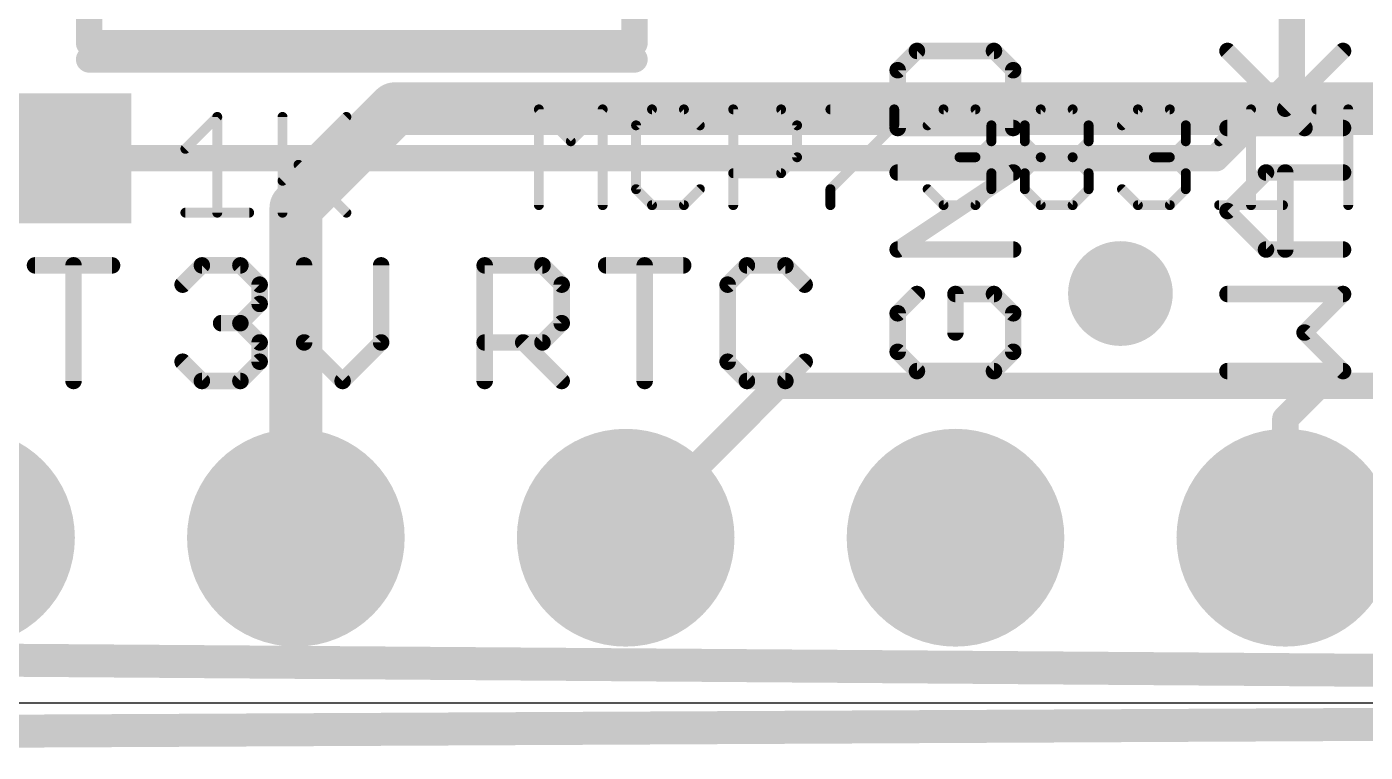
# Model space of a CAD drawing. Extents: x -0.8 to 51.2, y -0.4 to 23.4.
# Drawn here: x 6.82 to 17.13, y -0.38 to 5.2 of the extents above; entities that cross this region are included whole.
import ezdxf

# ---------------------------------------------------------------- set-up
doc = ezdxf.new("R2010")
doc.units = 0
for name, color, linetype in [('1', 12, 'CONTINUOUS'), ('16', 132, 'CONTINUOUS'), ('17', 110, 'CONTINUOUS'), ('18', 110, 'CONTINUOUS'), ('20', 53, 'CONTINUOUS'), ('21', 40, 'CONTINUOUS'), ('27', 53, 'CONTINUOUS'), ('51', 253, 'CONTINUOUS')]:
    doc.layers.add(name, color=color, linetype=linetype)

# ---------------------------------------------------------------- blocks, each defined once
blk = doc.blocks.new('RECT')
blk.add_solid([(-0.5, -0.5), (0.5, -0.5), (-0.5, 0.5), (0.5, 0.5)])
blk = doc.blocks.new('ROUNDP')
at = {"const_width": 0.5}
blk.add_lwpolyline([(0, -0.25, 1), (0, 0.25, 1), (0, -0.25)], format="xyb", dxfattribs=at)
blk = doc.blocks.new('ROUNDV')
at = {"const_width": 0.5}
blk.add_lwpolyline([(0, -0.25, 1), (0, 0.25, 1), (0, -0.25)], format="xyb", dxfattribs=at)

msp = doc.modelspace()

# ---------------------------------------------------------------- linework, layer by layer
at = {"layer": '1'}
for points, const_width in [([(16.5608, 4.7752), (16.5608, 9.144)], 0.2032), ([(15.9766, 4.191), (16.5608, 4.7752)], 0.2032), ([(7.073, 4.191), (15.9766, 4.191)], 0.2032), ([(16.51, 2.1844), (16.764, 2.4384)], 0.2032), ([(16.764, 2.4384), (18.6944, 2.4384)], 0.2032), ([(16.51, 1.27), (16.51, 2.1844)], 0.2032), ([(-0.381, -0.254), (50.927, 0)], 0.254)]:
    msp.add_lwpolyline(points, dxfattribs=dict(at, const_width=const_width))
at = {"layer": '1', "const_width": 0.1016}
for points in [[(16.5967, 4.7393, 1), (16.5249, 4.8111)], [(16.51, 4.7752, 1), (16.6116, 4.7752)], [(7.073, 4.2418, 1), (7.073, 4.1402)], [(15.9407, 4.2269, 1), (16.0125, 4.1551)], [(15.9766, 4.1402, 1), (15.9766, 4.2418)], [(16.764, 2.4892, 1), (16.764, 2.3876)], [(16.7999, 2.4025, 1), (16.7281, 2.4743)], [(16.5608, 2.1844, 1), (16.4592, 2.1844)], [(16.4741, 2.2203, 1), (16.5459, 2.1485)], [(16.4592, 1.27, 1), (16.5608, 1.27)]]:
    msp.add_lwpolyline(points, format="xyb", dxfattribs=at)
at = {"layer": '16'}
for points, const_width in [([(8.89, 3.81), (9.652, 4.572)], 0.4064), ([(9.652, 4.572), (17.8816, 4.572)], 0.4064), ([(8.89, 1.27), (8.89, 3.81)], 0.4064), ([(12.5984, 2.4384), (11.43, 1.27)], 0.2032), ([(27.94, 2.4384), (12.5984, 2.4384)], 0.2032), ([(51.054, 0), (-0.635, 0.381)], 0.254)]:
    msp.add_lwpolyline(points, dxfattribs=dict(at, const_width=const_width))
for points, const_width in [([(9.652, 4.6736, 1), (9.652, 4.4704)], 0.2032), ([(9.7238, 4.5002, 1), (9.5802, 4.6438)], 0.2032), ([(8.9916, 3.81, 1), (8.7884, 3.81)], 0.2032), ([(8.8182, 3.8818, 1), (8.9618, 3.7382)], 0.2032), ([(12.5984, 2.4892, 1), (12.5984, 2.3876)], 0.1016), ([(12.6343, 2.4025, 1), (12.5625, 2.4743)], 0.1016), ([(8.7884, 1.27, 1), (8.9916, 1.27)], 0.2032), ([(11.3941, 1.3059, 1), (11.4659, 1.2341)], 0.1016)]:
    msp.add_lwpolyline(points, format="xyb", dxfattribs=dict(at, const_width=const_width))
at = {"layer": '20'}
msp.add_line((2.54, 0), (48.26, 0), dxfattribs=at)
at = {"layer": '21'}
for points, const_width in [([(11.498, 4.9516), (7.298, 4.9516)], 0.2032), ([(13.673, 5.0169), (13.5247, 4.8686)], 0.127), ([(14.2662, 5.0169), (13.673, 5.0169)], 0.127), ([(14.4145, 4.8686), (14.2662, 5.0169)], 0.127), ([(16.6579, 4.4237), (16.0647, 5.0169)], 0.127), ([(16.5096, 4.572), (16.9545, 5.0169)], 0.127), ([(13.5247, 4.8686), (13.5247, 4.4237)], 0.127), ([(14.4145, 4.4237), (14.4145, 4.8686)], 0.127), ([(13.5247, 4.4237), (14.4145, 4.4237)], 0.127), ([(16.0647, 4.4237), (16.9545, 4.4237)], 0.127), ([(13.5247, 3.4882), (14.4145, 4.0814)], 0.127), ([(14.4145, 4.0814), (13.5247, 4.0814)], 0.127), ([(16.0647, 3.7848), (16.3613, 4.0814)], 0.127), ([(16.3613, 4.0814), (16.9545, 4.0814)], 0.127), ([(16.5096, 3.4882), (16.5096, 4.0814)], 0.127), ([(16.3613, 3.4882), (16.0647, 3.7848)], 0.127), ([(14.4145, 3.4882), (13.5247, 3.4882)], 0.127), ([(16.9545, 3.4882), (16.3613, 3.4882)], 0.127), ([(6.8813, 3.3663), (7.4744, 3.3663)], 0.127), ([(7.1778, 2.4765), (7.1778, 3.3663)], 0.127), ([(8.018, 3.218), (8.1663, 3.3663)], 0.127), ([(8.1663, 3.3663), (8.4629, 3.3663)], 0.127), ([(8.4629, 3.3663), (8.6112, 3.218)], 0.127), ([(8.9535, 3.3663), (8.9535, 2.7731)], 0.127), ([(9.5467, 2.7731), (9.5467, 3.3663)], 0.127), ([(10.3442, 2.4765), (10.3442, 3.3663)], 0.127), ([(10.3442, 3.3663), (10.7891, 3.3663)], 0.127), ([(10.7891, 3.3663), (10.9374, 3.218)], 0.127), ([(11.2797, 3.3663), (11.8729, 3.3663)], 0.127), ([(11.5763, 2.4765), (11.5763, 3.3663)], 0.127), ([(12.3636, 3.3663), (12.2153, 3.218)], 0.127), ([(12.6601, 3.3663), (12.3636, 3.3663)], 0.127), ([(12.8084, 3.218), (12.6601, 3.3663)], 0.127), ([(8.6112, 3.218), (8.6112, 3.0697)], 0.127), ([(10.9374, 3.218), (10.9374, 2.9214)], 0.127), ([(12.2153, 3.218), (12.2153, 2.6248)], 0.127), ([(13.673, 3.1459), (13.5247, 2.9976)], 0.127), ([(14.2662, 3.1459), (13.9696, 3.1459)], 0.127), ([(13.9696, 3.1459), (13.9696, 2.8493)], 0.127), ([(14.4145, 2.9976), (14.2662, 3.1459)], 0.127), ([(16.9545, 3.1459), (16.0647, 3.1459)], 0.127), ([(16.6579, 2.8493), (16.9545, 3.1459)], 0.127), ([(8.6112, 3.0697), (8.4629, 2.9214)], 0.127), ([(13.5247, 2.9976), (13.5247, 2.701)], 0.127), ([(14.4145, 2.701), (14.4145, 2.9976)], 0.127), ([(8.4629, 2.9214), (8.3146, 2.9214)], 0.127), ([(8.4629, 2.9214), (8.6112, 2.7731)], 0.127), ([(10.9374, 2.9214), (10.7891, 2.7731)], 0.127), ([(16.9545, 2.5527), (16.6579, 2.8493)], 0.127), ([(8.6112, 2.7731), (8.6112, 2.6248)], 0.127), ([(8.9535, 2.7731), (9.2501, 2.4765)], 0.127), ([(9.2501, 2.4765), (9.5467, 2.7731)], 0.127), ([(10.7891, 2.7731), (10.3442, 2.7731)], 0.127), ([(10.6408, 2.7731), (10.9374, 2.4765)], 0.127), ([(8.1663, 2.4765), (8.018, 2.6248)], 0.127), ([(8.6112, 2.6248), (8.4629, 2.4765)], 0.127), ([(12.2153, 2.6248), (12.3636, 2.4765)], 0.127), ([(12.6601, 2.4765), (12.8084, 2.6248)], 0.127), ([(13.5247, 2.701), (13.673, 2.5527)], 0.127), ([(14.2662, 2.5527), (14.4145, 2.701)], 0.127), ([(13.673, 2.5527), (14.2662, 2.5527)], 0.127), ([(16.0647, 2.5527), (16.9545, 2.5527)], 0.127), ([(8.4629, 2.4765), (8.1663, 2.4765)], 0.127), ([(12.3636, 2.4765), (12.6601, 2.4765)], 0.127)]:
    msp.add_lwpolyline(points, dxfattribs=dict(at, const_width=const_width))
for points, const_width in [([(7.298, 5.0024, 1), (7.298, 4.9008)], 0.1016), ([(11.498, 4.9008, 1), (11.498, 5.0024)], 0.1016), ([(13.673, 5.0487, 1), (13.673, 4.9852)], 0.0635), ([(13.6955, 4.9945, 1), (13.6506, 5.0394)], 0.0635), ([(14.2887, 5.0394, 1), (14.2438, 4.9945)], 0.0635), ([(14.2662, 4.9852, 1), (14.2662, 5.0487)], 0.0635), ([(16.0872, 5.0394, 1), (16.0423, 4.9945)], 0.0635), ([(16.977, 4.9945, 1), (16.932, 5.0394)], 0.0635), ([(13.5565, 4.8686, 1), (13.493, 4.8686)], 0.0635), ([(13.5023, 4.8911, 1), (13.5472, 4.8462)], 0.0635), ([(14.4463, 4.8686, 1), (14.3827, 4.8686)], 0.0635), ([(14.392, 4.8462, 1), (14.437, 4.8911)], 0.0635), ([(16.4872, 4.5945, 1), (16.5321, 4.5496)], 0.0635), ([(13.5247, 4.4555, 1), (13.5247, 4.392)], 0.0635), ([(13.493, 4.4237, 1), (13.5565, 4.4237)], 0.0635), ([(14.3827, 4.4237, 1), (14.4463, 4.4237)], 0.0635), ([(14.4145, 4.392, 1), (14.4145, 4.4555)], 0.0635), ([(16.0647, 4.4555, 1), (16.0647, 4.392)], 0.0635), ([(16.6355, 4.4013, 1), (16.6804, 4.4462)], 0.0635), ([(16.9545, 4.392, 1), (16.9545, 4.4555)], 0.0635), ([(13.5247, 4.1131, 1), (13.5247, 4.0496)], 0.0635), ([(14.4321, 4.055, 1), (14.3969, 4.1078)], 0.0635), ([(14.4145, 4.0496, 1), (14.4145, 4.1131)], 0.0635), ([(16.3613, 4.1131, 1), (16.3613, 4.0496)], 0.0635), ([(16.3838, 4.0589, 1), (16.3389, 4.1038)], 0.0635), ([(16.5414, 4.0814, 1), (16.4779, 4.0814)], 0.0635), ([(16.9545, 4.0496, 1), (16.9545, 4.1131)], 0.0635), ([(16.0872, 3.8073, 1), (16.0423, 3.7624)], 0.0635), ([(16.0423, 3.8073, 1), (16.0872, 3.7624)], 0.0635), ([(13.5247, 3.52, 1), (13.5247, 3.4565)], 0.0635), ([(13.5071, 3.5146, 1), (13.5424, 3.4618)], 0.0635), ([(14.4145, 3.4565, 1), (14.4145, 3.52)], 0.0635), ([(16.3613, 3.52, 1), (16.3613, 3.4565)], 0.0635), ([(16.3389, 3.4658, 1), (16.3838, 3.5107)], 0.0635), ([(16.4779, 3.4882, 1), (16.5414, 3.4882)], 0.0635), ([(16.9545, 3.4565, 1), (16.9545, 3.52)], 0.0635), ([(6.8813, 3.398, 1), (6.8813, 3.3345)], 0.0635), ([(7.2096, 3.3663, 1), (7.1461, 3.3663)], 0.0635), ([(7.4744, 3.3345, 1), (7.4744, 3.398)], 0.0635), ([(8.1663, 3.398, 1), (8.1663, 3.3345)], 0.0635), ([(8.1887, 3.3438, 1), (8.1438, 3.3887)], 0.0635), ([(8.4853, 3.3887, 1), (8.4404, 3.3438)], 0.0635), ([(8.4629, 3.3345, 1), (8.4629, 3.398)], 0.0635), ([(8.9853, 3.3663, 1), (8.9217, 3.3663)], 0.0635), ([(9.5784, 3.3663, 1), (9.5149, 3.3663)], 0.0635), ([(10.376, 3.3663, 1), (10.3125, 3.3663)], 0.0635), ([(10.3442, 3.398, 1), (10.3442, 3.3345)], 0.0635), ([(10.8116, 3.3887, 1), (10.7666, 3.3438)], 0.0635), ([(10.7891, 3.3345, 1), (10.7891, 3.398)], 0.0635), ([(11.2797, 3.398, 1), (11.2797, 3.3345)], 0.0635), ([(11.6081, 3.3663, 1), (11.5446, 3.3663)], 0.0635), ([(11.8729, 3.3345, 1), (11.8729, 3.398)], 0.0635), ([(12.3636, 3.398, 1), (12.3636, 3.3345)], 0.0635), ([(12.386, 3.3438, 1), (12.3411, 3.3887)], 0.0635), ([(12.6826, 3.3887, 1), (12.6377, 3.3438)], 0.0635), ([(12.6601, 3.3345, 1), (12.6601, 3.398)], 0.0635), ([(7.9955, 3.2404, 1), (8.0404, 3.1955)], 0.0635), ([(8.6429, 3.218, 1), (8.5794, 3.218)], 0.0635), ([(8.5887, 3.1955, 1), (8.6336, 3.2404)], 0.0635), ([(10.9691, 3.218, 1), (10.9056, 3.218)], 0.0635), ([(10.9149, 3.1955, 1), (10.9598, 3.2404)], 0.0635), ([(12.247, 3.218, 1), (12.1835, 3.218)], 0.0635), ([(12.1928, 3.2404, 1), (12.2377, 3.1955)], 0.0635), ([(12.786, 3.1955, 1), (12.8309, 3.2404)], 0.0635), ([(13.6955, 3.1234, 1), (13.6506, 3.1683)], 0.0635), ([(13.9696, 3.1776, 1), (13.9696, 3.1141)], 0.0635), ([(14.0014, 3.1459, 1), (13.9379, 3.1459)], 0.0635), ([(14.2887, 3.1683, 1), (14.2438, 3.1234)], 0.0635), ([(14.2662, 3.1141, 1), (14.2662, 3.1776)], 0.0635), ([(16.0647, 3.1776, 1), (16.0647, 3.1141)], 0.0635), ([(16.977, 3.1234, 1), (16.932, 3.1683)], 0.0635), ([(16.9545, 3.1141, 1), (16.9545, 3.1776)], 0.0635), ([(8.5794, 3.0697, 1), (8.6429, 3.0697)], 0.0635), ([(8.6336, 3.0472, 1), (8.5887, 3.0921)], 0.0635), ([(13.5565, 2.9976, 1), (13.493, 2.9976)], 0.0635), ([(13.5023, 3.02, 1), (13.5472, 2.9751)], 0.0635), ([(14.4463, 2.9976, 1), (14.3827, 2.9976)], 0.0635), ([(14.392, 2.9751, 1), (14.437, 3.02)], 0.0635), ([(8.3146, 2.9531, 1), (8.3146, 2.8896)], 0.0635), ([(8.4853, 2.9438, 1), (8.4404, 2.8989)], 0.0635), ([(8.4404, 2.9438, 1), (8.4853, 2.8989)], 0.0635), ([(8.4629, 2.8896, 1), (8.4629, 2.9531)], 0.0635), ([(10.9056, 2.9214, 1), (10.9691, 2.9214)], 0.0635), ([(10.9598, 2.8989, 1), (10.9149, 2.9438)], 0.0635), ([(16.6804, 2.8717, 1), (16.6355, 2.8268)], 0.0635), ([(16.6355, 2.8717, 1), (16.6804, 2.8268)], 0.0635), ([(8.6429, 2.7731, 1), (8.5794, 2.7731)], 0.0635), ([(8.5887, 2.7506, 1), (8.6336, 2.7955)], 0.0635), ([(8.9217, 2.7731, 1), (8.9853, 2.7731)], 0.0635), ([(8.976, 2.7955, 1), (8.931, 2.7506)], 0.0635), ([(9.5149, 2.7731, 1), (9.5784, 2.7731)], 0.0635), ([(9.5691, 2.7506, 1), (9.5242, 2.7955)], 0.0635), ([(10.3442, 2.8048, 1), (10.3442, 2.7413)], 0.0635), ([(10.6633, 2.7955, 1), (10.6184, 2.7506)], 0.0635), ([(10.7666, 2.7955, 1), (10.8116, 2.7506)], 0.0635), ([(10.7891, 2.7413, 1), (10.7891, 2.8048)], 0.0635), ([(13.9379, 2.8493, 1), (14.0014, 2.8493)], 0.0635), ([(8.0404, 2.6472, 1), (7.9955, 2.6023)], 0.0635), ([(8.6336, 2.6023, 1), (8.5887, 2.6472)], 0.0635), ([(12.2377, 2.6472, 1), (12.1928, 2.6023)], 0.0635), ([(12.8309, 2.6023, 1), (12.786, 2.6472)], 0.0635), ([(13.5472, 2.7234, 1), (13.5023, 2.6785)], 0.0635), ([(13.493, 2.701, 1), (13.5565, 2.701)], 0.0635), ([(14.3827, 2.701, 1), (14.4463, 2.701)], 0.0635), ([(14.437, 2.6785, 1), (14.392, 2.7234)], 0.0635), ([(8.5794, 2.6248, 1), (8.6429, 2.6248)], 0.0635), ([(12.1835, 2.6248, 1), (12.247, 2.6248)], 0.0635), ([(13.673, 2.5845, 1), (13.673, 2.521)], 0.0635), ([(13.6506, 2.5302, 1), (13.6955, 2.5752)], 0.0635), ([(14.2438, 2.5752, 1), (14.2887, 2.5302)], 0.0635), ([(14.2662, 2.521, 1), (14.2662, 2.5845)], 0.0635), ([(16.0647, 2.5845, 1), (16.0647, 2.521)], 0.0635), ([(16.932, 2.5302, 1), (16.977, 2.5752)], 0.0635), ([(16.9545, 2.521, 1), (16.9545, 2.5845)], 0.0635), ([(7.1461, 2.4765, 1), (7.2096, 2.4765)], 0.0635), ([(8.1663, 2.5083, 1), (8.1663, 2.4447)], 0.0635), ([(8.1438, 2.454, 1), (8.1887, 2.499)], 0.0635), ([(8.4404, 2.499, 1), (8.4853, 2.454)], 0.0635), ([(8.4629, 2.4447, 1), (8.4629, 2.5083)], 0.0635), ([(9.2276, 2.499, 1), (9.2725, 2.454)], 0.0635), ([(9.2276, 2.454, 1), (9.2725, 2.499)], 0.0635), ([(10.3125, 2.4765, 1), (10.376, 2.4765)], 0.0635), ([(10.9149, 2.454, 1), (10.9598, 2.499)], 0.0635), ([(11.5446, 2.4765, 1), (11.6081, 2.4765)], 0.0635), ([(12.3636, 2.5083, 1), (12.3636, 2.4447)], 0.0635), ([(12.3411, 2.454, 1), (12.386, 2.499)], 0.0635), ([(12.6377, 2.499, 1), (12.6826, 2.454)], 0.0635), ([(12.6601, 2.4447, 1), (12.6601, 2.5083)], 0.0635)]:
    msp.add_lwpolyline(points, format="xyb", dxfattribs=dict(at, const_width=const_width))
at = {"layer": '27', "const_width": 0.0762}
for points in [[(8.0391, 4.2634), (8.2848, 4.5091)], [(8.2848, 4.5091), (8.2848, 3.7719)], [(8.7875, 4.5091), (8.7875, 3.7719)], [(8.7875, 4.0176), (9.279, 4.5091)], [(10.7615, 3.8299), (10.7615, 4.5671)], [(10.7615, 4.5671), (11.0072, 4.3214)], [(11.0072, 4.3214), (11.253, 4.5671)], [(11.253, 4.5671), (11.253, 3.8299)], [(11.6328, 4.5671), (11.5099, 4.4443)], [(11.8785, 4.5671), (11.6328, 4.5671)], [(12.0014, 4.4443), (11.8785, 4.5671)], [(12.2583, 3.8299), (12.2583, 4.5671)], [(12.2583, 4.5671), (12.6269, 4.5671)], [(12.6269, 4.5671), (12.7498, 4.4443)], [(13.0067, 4.5671), (13.4982, 4.5671)], [(13.4982, 4.5671), (13.4982, 4.4443)], [(13.7552, 4.4443), (13.878, 4.5671)], [(13.878, 4.5671), (14.1238, 4.5671)], [(14.1238, 4.5671), (14.2466, 4.4443)], [(14.5036, 4.4443), (14.6264, 4.5671)], [(14.6264, 4.5671), (14.8722, 4.5671)], [(14.8722, 4.5671), (14.9951, 4.4443)], [(15.252, 4.4443), (15.3749, 4.5671)], [(15.3749, 4.5671), (15.6206, 4.5671)], [(15.6206, 4.5671), (15.7435, 4.4443)], [(16.0004, 4.3214), (16.2462, 4.5671)], [(16.2462, 4.5671), (16.2462, 3.8299)], [(16.7488, 4.5671), (17.2403, 4.5671)], [(16.9946, 3.8299), (16.9946, 4.5671)], [(11.5099, 4.4443), (11.5099, 3.9528)], [(12.7498, 4.4443), (12.7498, 4.1985)], [(13.4982, 4.4443), (13.0067, 3.9528)], [(14.2466, 4.4443), (14.2466, 4.3214)], [(14.5036, 4.3214), (14.5036, 4.4443)], [(14.9951, 4.4443), (14.9951, 4.3214)], [(15.7435, 4.4443), (15.7435, 4.3214)], [(14.2466, 4.3214), (14.1238, 4.1985)], [(14.6264, 4.1985), (14.5036, 4.3214)], [(14.9951, 4.3214), (14.8722, 4.1985)], [(15.7435, 4.3214), (15.6206, 4.1985)], [(12.7498, 4.1985), (12.6269, 4.0756)], [(14.1238, 4.1985), (14.0009, 4.1985)], [(14.1238, 4.1985), (14.2466, 4.0756)], [(14.5036, 4.0756), (14.6264, 4.1985)], [(14.6264, 4.1985), (14.8722, 4.1985)], [(14.8722, 4.1985), (14.9951, 4.0756)], [(15.6206, 4.1985), (15.4977, 4.1985)], [(15.6206, 4.1985), (15.7435, 4.0756)], [(8.9104, 4.1405), (9.279, 3.7719)], [(12.6269, 4.0756), (12.2583, 4.0756)], [(14.2466, 4.0756), (14.2466, 3.9528)], [(14.5036, 3.9528), (14.5036, 4.0756)], [(14.9951, 4.0756), (14.9951, 3.9528)], [(15.7435, 4.0756), (15.7435, 3.9528)], [(11.5099, 3.9528), (11.6328, 3.8299)], [(11.8785, 3.8299), (12.0014, 3.9528)], [(13.0067, 3.9528), (13.0067, 3.8299)], [(13.878, 3.8299), (13.7552, 3.9528)], [(14.2466, 3.9528), (14.1238, 3.8299)], [(14.6264, 3.8299), (14.5036, 3.9528)], [(14.9951, 3.9528), (14.8722, 3.8299)], [(15.3749, 3.8299), (15.252, 3.9528)], [(15.7435, 3.9528), (15.6206, 3.8299)], [(11.6328, 3.8299), (11.8785, 3.8299)], [(14.1238, 3.8299), (13.878, 3.8299)], [(14.8722, 3.8299), (14.6264, 3.8299)], [(15.6206, 3.8299), (15.3749, 3.8299)], [(16.0004, 3.8299), (16.4919, 3.8299)], [(8.0391, 3.7719), (8.5306, 3.7719)]]:
    msp.add_lwpolyline(points, dxfattribs=at)
at = {"layer": '27', "const_width": 0.0381}
for points in [[(8.3039, 4.5091, 1), (8.2658, 4.5091)], [(8.2983, 4.4957, 1), (8.2714, 4.5226)], [(8.8066, 4.5091, 1), (8.7685, 4.5091)], [(9.2925, 4.4957, 1), (9.2655, 4.5226)], [(10.7805, 4.5671, 1), (10.7424, 4.5671)], [(10.775, 4.5806, 1), (10.748, 4.5537)], [(11.272, 4.5671, 1), (11.2339, 4.5671)], [(11.2665, 4.5537, 1), (11.2395, 4.5806)], [(11.6328, 4.5862, 1), (11.6328, 4.5481)], [(11.6463, 4.5537, 1), (11.6193, 4.5806)], [(11.892, 4.5806, 1), (11.8651, 4.5537)], [(11.8785, 4.5481, 1), (11.8785, 4.5862)], [(12.2583, 4.5862, 1), (12.2583, 4.5481)], [(12.2774, 4.5671, 1), (12.2393, 4.5671)], [(12.6404, 4.5806, 1), (12.6135, 4.5537)], [(12.6269, 4.5481, 1), (12.6269, 4.5862)], [(13.0067, 4.5862, 1), (13.0067, 4.5481)], [(13.5173, 4.5671, 1), (13.4792, 4.5671)], [(13.4982, 4.5481, 1), (13.4982, 4.5862)], [(13.878, 4.5862, 1), (13.878, 4.5481)], [(13.8915, 4.5537, 1), (13.8646, 4.5806)], [(14.1372, 4.5806, 1), (14.1103, 4.5537)], [(14.1238, 4.5481, 1), (14.1238, 4.5862)], [(14.6264, 4.5862, 1), (14.6264, 4.5481)], [(14.6399, 4.5537, 1), (14.613, 4.5806)], [(14.8857, 4.5806, 1), (14.8587, 4.5537)], [(14.8722, 4.5481, 1), (14.8722, 4.5862)], [(15.3749, 4.5862, 1), (15.3749, 4.5481)], [(15.3883, 4.5537, 1), (15.3614, 4.5806)], [(15.6341, 4.5806, 1), (15.6071, 4.5537)], [(15.6206, 4.5481, 1), (15.6206, 4.5862)], [(16.2652, 4.5671, 1), (16.2271, 4.5671)], [(16.2596, 4.5537, 1), (16.2327, 4.5806)], [(16.7488, 4.5862, 1), (16.7488, 4.5481)], [(17.0136, 4.5671, 1), (16.9755, 4.5671)], [(11.529, 4.4443, 1), (11.4909, 4.4443)], [(11.4964, 4.4577, 1), (11.5234, 4.4308)], [(11.9879, 4.4308, 1), (12.0149, 4.4577)], [(12.7689, 4.4443, 1), (12.7308, 4.4443)], [(12.7363, 4.4308, 1), (12.7633, 4.4577)], [(13.4792, 4.4443, 1), (13.5173, 4.4443)], [(13.5117, 4.4308, 1), (13.4848, 4.4577)], [(13.7417, 4.4577, 1), (13.7686, 4.4308)], [(14.2657, 4.4443, 1), (14.2276, 4.4443)], [(14.2332, 4.4308, 1), (14.2601, 4.4577)], [(14.5226, 4.4443, 1), (14.4845, 4.4443)], [(14.4901, 4.4577, 1), (14.517, 4.4308)], [(15.0141, 4.4443, 1), (14.976, 4.4443)], [(14.9816, 4.4308, 1), (15.0085, 4.4577)], [(15.2385, 4.4577, 1), (15.2655, 4.4308)], [(15.7625, 4.4443, 1), (15.7244, 4.4443)], [(15.73, 4.4308, 1), (15.7569, 4.4577)], [(10.9938, 4.3349, 1), (11.0207, 4.3079)], [(10.9938, 4.3079, 1), (11.0207, 4.3349)], [(14.2276, 4.3214, 1), (14.2657, 4.3214)], [(14.2601, 4.3079, 1), (14.2332, 4.3349)], [(14.517, 4.3349, 1), (14.4901, 4.3079)], [(14.4845, 4.3214, 1), (14.5226, 4.3214)], [(14.976, 4.3214, 1), (15.0141, 4.3214)], [(15.0085, 4.3079, 1), (14.9816, 4.3349)], [(15.7244, 4.3214, 1), (15.7625, 4.3214)], [(15.7569, 4.3079, 1), (15.73, 4.3349)], [(15.9869, 4.3349, 1), (16.0139, 4.3079)], [(8.0256, 4.2769, 1), (8.0526, 4.2499)], [(12.7633, 4.185, 1), (12.7363, 4.212)], [(14.0009, 4.2176, 1), (14.0009, 4.1795)], [(14.1372, 4.212, 1), (14.1103, 4.185)], [(14.1103, 4.212, 1), (14.1372, 4.185)], [(14.1238, 4.1795, 1), (14.1238, 4.2176)], [(14.6264, 4.2176, 1), (14.6264, 4.1795)], [(14.6399, 4.185, 1), (14.613, 4.212)], [(14.613, 4.185, 1), (14.6399, 4.212)], [(14.8857, 4.212, 1), (14.8587, 4.185)], [(14.8587, 4.212, 1), (14.8857, 4.185)], [(14.8722, 4.1795, 1), (14.8722, 4.2176)], [(15.4977, 4.2176, 1), (15.4977, 4.1795)], [(15.6341, 4.212, 1), (15.6071, 4.185)], [(15.6071, 4.212, 1), (15.6341, 4.185)], [(15.6206, 4.1795, 1), (15.6206, 4.2176)], [(8.9239, 4.154, 1), (8.8969, 4.127)], [(12.7308, 4.1985, 1), (12.7689, 4.1985)], [(8.774, 4.0311, 1), (8.801, 4.0042)], [(12.2583, 4.0947, 1), (12.2583, 4.0566)], [(12.6135, 4.0891, 1), (12.6404, 4.0622)], [(12.6269, 4.0566, 1), (12.6269, 4.0947)], [(14.2657, 4.0756, 1), (14.2276, 4.0756)], [(14.2332, 4.0622, 1), (14.2601, 4.0891)], [(14.5226, 4.0756, 1), (14.4845, 4.0756)], [(14.4901, 4.0891, 1), (14.517, 4.0622)], [(15.0141, 4.0756, 1), (14.976, 4.0756)], [(14.9816, 4.0622, 1), (15.0085, 4.0891)], [(15.7625, 4.0756, 1), (15.7244, 4.0756)], [(15.73, 4.0622, 1), (15.7569, 4.0891)], [(11.5234, 3.9662, 1), (11.4964, 3.9393)], [(11.4909, 3.9528, 1), (11.529, 3.9528)], [(12.0149, 3.9393, 1), (11.9879, 3.9662)], [(13.0258, 3.9528, 1), (12.9877, 3.9528)], [(12.9933, 3.9662, 1), (13.0202, 3.9393)], [(13.7686, 3.9662, 1), (13.7417, 3.9393)], [(14.2276, 3.9528, 1), (14.2657, 3.9528)], [(14.2601, 3.9393, 1), (14.2332, 3.9662)], [(14.517, 3.9662, 1), (14.4901, 3.9393)], [(14.4845, 3.9528, 1), (14.5226, 3.9528)], [(14.976, 3.9528, 1), (15.0141, 3.9528)], [(15.0085, 3.9393, 1), (14.9816, 3.9662)], [(15.2655, 3.9662, 1), (15.2385, 3.9393)], [(15.7244, 3.9528, 1), (15.7625, 3.9528)], [(15.7569, 3.9393, 1), (15.73, 3.9662)], [(10.7424, 3.8299, 1), (10.7805, 3.8299)], [(11.2339, 3.8299, 1), (11.272, 3.8299)], [(11.6328, 3.849, 1), (11.6328, 3.8109)], [(11.6193, 3.8164, 1), (11.6463, 3.8434)], [(11.8651, 3.8434, 1), (11.892, 3.8164)], [(11.8785, 3.8109, 1), (11.8785, 3.849)], [(12.2393, 3.8299, 1), (12.2774, 3.8299)], [(12.9877, 3.8299, 1), (13.0258, 3.8299)], [(13.878, 3.849, 1), (13.878, 3.8109)], [(13.8646, 3.8164, 1), (13.8915, 3.8434)], [(14.1103, 3.8434, 1), (14.1372, 3.8164)], [(14.1238, 3.8109, 1), (14.1238, 3.849)], [(14.6264, 3.849, 1), (14.6264, 3.8109)], [(14.613, 3.8164, 1), (14.6399, 3.8434)], [(14.8587, 3.8434, 1), (14.8857, 3.8164)], [(14.8722, 3.8109, 1), (14.8722, 3.849)], [(15.3749, 3.849, 1), (15.3749, 3.8109)], [(15.3614, 3.8164, 1), (15.3883, 3.8434)], [(15.6071, 3.8434, 1), (15.6341, 3.8164)], [(15.6206, 3.8109, 1), (15.6206, 3.849)], [(16.0004, 3.849, 1), (16.0004, 3.8109)], [(16.2271, 3.8299, 1), (16.2652, 3.8299)], [(16.4919, 3.8109, 1), (16.4919, 3.849)], [(16.9755, 3.8299, 1), (17.0136, 3.8299)], [(8.0391, 3.791, 1), (8.0391, 3.7529)], [(8.2658, 3.7719, 1), (8.3039, 3.7719)], [(8.5306, 3.7529, 1), (8.5306, 3.791)], [(8.7685, 3.7719, 1), (8.8066, 3.7719)], [(9.2655, 3.7584, 1), (9.2925, 3.7854)]]:
    msp.add_lwpolyline(points, format="xyb", dxfattribs=at)
at = {"layer": '51', "const_width": 0.2032}
for points in [[(7.298, 5.077), (7.298, 7.877)], [(11.498, 7.877), (11.498, 5.077)], [(11.498, 5.077), (7.298, 5.077)]]:
    msp.add_lwpolyline(points, dxfattribs=at)
at = {"layer": '51', "const_width": 0.1016}
for points in [[(7.298, 5.1278, 1), (7.298, 5.0262)], [(11.498, 5.0262, 1), (11.498, 5.1278)], [(7.2472, 5.077, 1), (7.3488, 5.077)], [(11.4472, 5.077, 1), (11.5488, 5.077)]]:
    msp.add_lwpolyline(points, format="xyb", dxfattribs=at)

# ---------------------------------------------------------------- block references
at = {"layer": '1', "xscale": 1.1}
msp.add_blockref('RECT', (7.073, 4.191), dxfattribs=at)
at = {"layer": '17', "xscale": 1.6764, "yscale": 1.6764, "rotation": 270}
for p in [(6.35, 1.27), (6.35, 1.27), (8.89, 1.27), (8.89, 1.27), (11.43, 1.27), (11.43, 1.27), (13.97, 1.27), (13.97, 1.27), (16.51, 1.27), (16.51, 1.27)]:
    msp.add_blockref('ROUNDP', p, dxfattribs=at)
at = {"layer": '18', "xscale": 0.8064, "yscale": 0.8064}
msp.add_blockref('ROUNDV', (15.24, 3.1496), dxfattribs=at)
msp.add_blockref('ROUNDV', (15.24, 3.1496), dxfattribs=at)
at = {"layer": '51', "xscale": 0.5001, "yscale": 0.95}
msp.add_blockref('RECT', (6.8033, 4.1961), dxfattribs=at)
at = {"layer": '51', "xscale": 0.508, "yscale": 0.508, "rotation": 180}
for p in [(8.89, 1.27), (11.43, 1.27), (13.97, 1.27), (16.51, 1.27)]:
    msp.add_blockref('RECT', p, dxfattribs=at)

doc.saveas('drawing.dxf')
